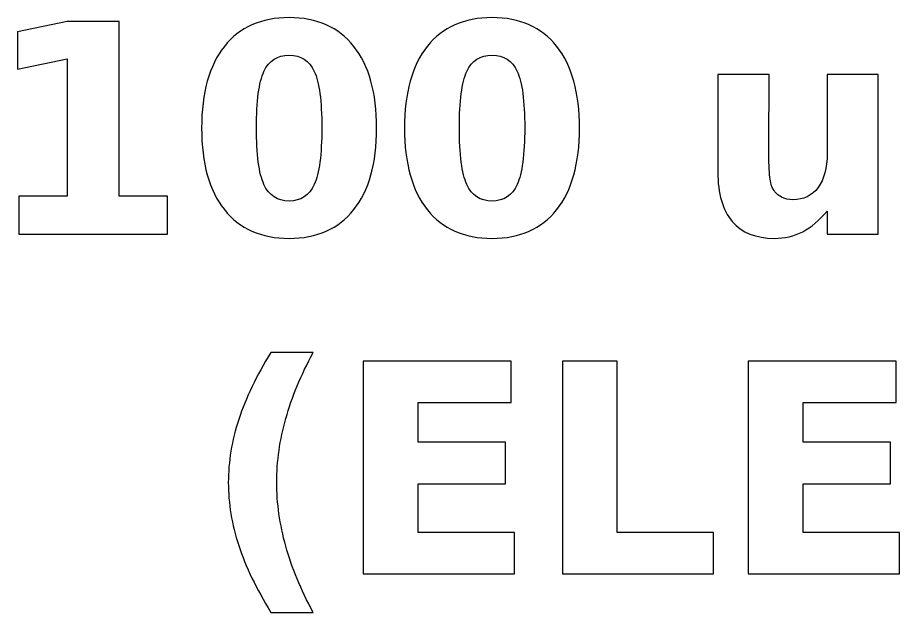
# Model space of a CAD drawing. Header units: centimetres. Extents: x -11.46 to -9.52, y -15.16 to -13.77.
# Drawn here: x -11.459 to -10.899, y -14.143 to -13.765 of the extents above; entities that cross this region are included whole.
import ezdxf

# ---------------------------------------------------------------- set-up
doc = ezdxf.new("R2010")
doc.units = ezdxf.units.CM
doc.header["$MEASUREMENT"] = 0
doc.layers.add('Layer 1', color=7, linetype='Continuous')

msp = doc.modelspace()

# ---------------------------------------------------------------- linework, layer by layer
at = {"layer": 'Layer 1', "color": 250}
for points, knots in [([(-11.4586, -13.8788), (-11.4586, -13.8788), (-11.42785, -13.8788), (-11.42785, -13.8788), (-11.42785, -13.8788), (-11.42785, -13.8788), (-11.42785, -13.79154), (-11.42785, -13.79154), (-11.42785, -13.79154), (-11.42785, -13.79154), (-11.4594, -13.79805), (-11.4594, -13.79805), (-11.4594, -13.79805), (-11.4594, -13.79805), (-11.4594, -13.77435), (-11.4594, -13.77435), (-11.4594, -13.77435), (-11.4594, -13.77435), (-11.42804, -13.76783), (-11.42804, -13.76783), (-11.42804, -13.76783), (-11.42804, -13.76783), (-11.39495, -13.76783), (-11.39495, -13.76783), (-11.39495, -13.76783), (-11.39495, -13.76783), (-11.39495, -13.8788), (-11.39495, -13.8788), (-11.39495, -13.8788), (-11.39495, -13.8788), (-11.3642, -13.8788), (-11.3642, -13.8788), (-11.3642, -13.8788), (-11.3642, -13.8788), (-11.3642, -13.90285), (-11.3642, -13.90285), (-11.3642, -13.90285), (-11.3642, -13.90285), (-11.4586, -13.90285), (-11.4586, -13.90285), (-11.4586, -13.90285), (-11.4586, -13.90285), (-11.4586, -13.8788), (-11.4586, -13.8788)], [0, 0, 0, 0, 0.090909, 0.090909, 0.090909, 0.090909, 0.181818, 0.181818, 0.181818, 0.181818, 0.272727, 0.272727, 0.272727, 0.272727, 0.363636, 0.363636, 0.363636, 0.363636, 0.454545, 0.454545, 0.454545, 0.454545, 0.545455, 0.545455, 0.545455, 0.545455, 0.636364, 0.636364, 0.636364, 0.636364, 0.727273, 0.727273, 0.727273, 0.727273, 0.818182, 0.818182, 0.818182, 0.818182, 0.909091, 0.909091, 0.909091, 0.909091, 1, 1, 1, 1]), ([(-11.2314, -13.83546), (-11.2314, -13.85784), (-11.23622, -13.8751), (-11.24588, -13.88726), (-11.24588, -13.88726), (-11.25551, -13.89939), (-11.26922, -13.90547), (-11.28694, -13.90547), (-11.28694, -13.90547), (-11.30472, -13.90547), (-11.31845, -13.89939), (-11.32808, -13.88726), (-11.32808, -13.88726), (-11.33775, -13.8751), (-11.34256, -13.85784), (-11.34256, -13.83546), (-11.34256, -13.83546), (-11.34256, -13.81305), (-11.33775, -13.79577), (-11.32808, -13.78361), (-11.32808, -13.78361), (-11.31845, -13.77147), (-11.30472, -13.76539), (-11.28694, -13.76539), (-11.28694, -13.76539), (-11.26922, -13.76539), (-11.25551, -13.77147), (-11.24588, -13.78361), (-11.24588, -13.78361), (-11.23622, -13.79577), (-11.2314, -13.81305), (-11.2314, -13.83546)], [0, 0, 0, 0, 0.125, 0.125, 0.125, 0.125, 0.25, 0.25, 0.25, 0.25, 0.375, 0.375, 0.375, 0.375, 0.5, 0.5, 0.5, 0.5, 0.625, 0.625, 0.625, 0.625, 0.75, 0.75, 0.75, 0.75, 0.875, 0.875, 0.875, 0.875, 1, 1, 1, 1]), ([(-11.10252, -13.83546), (-11.10252, -13.85784), (-11.10734, -13.8751), (-11.117, -13.88726), (-11.117, -13.88726), (-11.12663, -13.89939), (-11.14034, -13.90547), (-11.15806, -13.90547), (-11.15806, -13.90547), (-11.17584, -13.90547), (-11.18957, -13.89939), (-11.1992, -13.88726), (-11.1992, -13.88726), (-11.20887, -13.8751), (-11.21368, -13.85784), (-11.21368, -13.83546), (-11.21368, -13.83546), (-11.21368, -13.81305), (-11.20887, -13.79577), (-11.1992, -13.78361), (-11.1992, -13.78361), (-11.18957, -13.77147), (-11.17584, -13.76539), (-11.15806, -13.76539), (-11.15806, -13.76539), (-11.14034, -13.76539), (-11.12663, -13.77147), (-11.117, -13.78361), (-11.117, -13.78361), (-11.10734, -13.79577), (-11.10252, -13.81305), (-11.10252, -13.83546)], [0, 0, 0, 0, 0.125, 0.125, 0.125, 0.125, 0.25, 0.25, 0.25, 0.25, 0.375, 0.375, 0.375, 0.375, 0.5, 0.5, 0.5, 0.5, 0.625, 0.625, 0.625, 0.625, 0.75, 0.75, 0.75, 0.75, 0.875, 0.875, 0.875, 0.875, 1, 1, 1, 1]), ([(-11.26622, -13.83522), (-11.26622, -13.81833), (-11.2678, -13.80645), (-11.27098, -13.79953), (-11.27098, -13.79953), (-11.27413, -13.79265), (-11.27947, -13.78919), (-11.28694, -13.78919), (-11.28694, -13.78919), (-11.29441, -13.78919), (-11.29975, -13.79265), (-11.30296, -13.79953), (-11.30296, -13.79953), (-11.30614, -13.80645), (-11.30774, -13.81833), (-11.30774, -13.83522), (-11.30774, -13.83522), (-11.30774, -13.85226), (-11.30614, -13.8643), (-11.30296, -13.87127), (-11.30296, -13.87127), (-11.29975, -13.87828), (-11.29441, -13.88177), (-11.28694, -13.88177), (-11.28694, -13.88177), (-11.27953, -13.88177), (-11.27422, -13.87828), (-11.27101, -13.87127), (-11.27101, -13.87127), (-11.26783, -13.8643), (-11.26622, -13.85226), (-11.26622, -13.83522)], [0, 0, 0, 0, 0.125, 0.125, 0.125, 0.125, 0.25, 0.25, 0.25, 0.25, 0.375, 0.375, 0.375, 0.375, 0.5, 0.5, 0.5, 0.5, 0.625, 0.625, 0.625, 0.625, 0.75, 0.75, 0.75, 0.75, 0.875, 0.875, 0.875, 0.875, 1, 1, 1, 1]), ([(-11.13734, -13.83522), (-11.13734, -13.81833), (-11.13892, -13.80645), (-11.1421, -13.79953), (-11.1421, -13.79953), (-11.14525, -13.79265), (-11.15059, -13.78919), (-11.15806, -13.78919), (-11.15806, -13.78919), (-11.16553, -13.78919), (-11.17087, -13.79265), (-11.17408, -13.79953), (-11.17408, -13.79953), (-11.17726, -13.80645), (-11.17886, -13.81833), (-11.17886, -13.83522), (-11.17886, -13.83522), (-11.17886, -13.85226), (-11.17726, -13.8643), (-11.17408, -13.87127), (-11.17408, -13.87127), (-11.17087, -13.87828), (-11.16553, -13.88177), (-11.15806, -13.88177), (-11.15806, -13.88177), (-11.15065, -13.88177), (-11.14534, -13.87828), (-11.14213, -13.87127), (-11.14213, -13.87127), (-11.13895, -13.8643), (-11.13734, -13.85226), (-11.13734, -13.83522)], [0, 0, 0, 0, 0.125, 0.125, 0.125, 0.125, 0.25, 0.25, 0.25, 0.25, 0.375, 0.375, 0.375, 0.375, 0.5, 0.5, 0.5, 0.5, 0.625, 0.625, 0.625, 0.625, 0.75, 0.75, 0.75, 0.75, 0.875, 0.875, 0.875, 0.875, 1, 1, 1, 1]), ([(-11.0147, -13.86343), (-11.0147, -13.86343), (-11.0147, -13.80157), (-11.0147, -13.80157), (-11.0147, -13.80157), (-11.0147, -13.80157), (-10.98214, -13.80157), (-10.98214, -13.80157), (-10.98214, -13.80157), (-10.98214, -13.80157), (-10.98214, -13.8117), (-10.98214, -13.8117), (-10.98214, -13.8117), (-10.98214, -13.81719), (-10.98217, -13.82407), (-10.98223, -13.83235), (-10.98223, -13.83235), (-10.98229, -13.84065), (-10.98232, -13.84618), (-10.98232, -13.84895), (-10.98232, -13.84895), (-10.98232, -13.8571), (-10.98211, -13.86297), (-10.98167, -13.86655), (-10.98167, -13.86655), (-10.98127, -13.87013), (-10.98053, -13.87272), (-10.97951, -13.87436), (-10.97951, -13.87436), (-10.97819, -13.87649), (-10.97646, -13.87809), (-10.97433, -13.87924), (-10.97433, -13.87924), (-10.97217, -13.88038), (-10.96973, -13.88096), (-10.96695, -13.88096), (-10.96695, -13.88096), (-10.96019, -13.88096), (-10.95488, -13.87837), (-10.95102, -13.87319), (-10.95102, -13.87319), (-10.94716, -13.868), (-10.94525, -13.86081), (-10.94525, -13.85158), (-10.94525, -13.85158), (-10.94525, -13.85158), (-10.94525, -13.80157), (-10.94525, -13.80157), (-10.94525, -13.80157), (-10.94525, -13.80157), (-10.91287, -13.80157), (-10.91287, -13.80157), (-10.91287, -13.80157), (-10.91287, -13.80157), (-10.91287, -13.90285), (-10.91287, -13.90285), (-10.91287, -13.90285), (-10.91287, -13.90285), (-10.94525, -13.90285), (-10.94525, -13.90285), (-10.94525, -13.90285), (-10.94525, -13.90285), (-10.94525, -13.88819), (-10.94525, -13.88819), (-10.94525, -13.88819), (-10.95013, -13.89411), (-10.95531, -13.89847), (-10.96074, -13.90128), (-10.96074, -13.90128), (-10.96621, -13.90408), (-10.97223, -13.90547), (-10.9788, -13.90547), (-10.9788, -13.90547), (-10.9905, -13.90547), (-10.99939, -13.90189), (-11.00553, -13.8947), (-11.00553, -13.8947), (-11.01165, -13.88754), (-11.0147, -13.87711), (-11.0147, -13.86343)], [0, 0, 0, 0, 0.05, 0.05, 0.05, 0.05, 0.1, 0.1, 0.1, 0.1, 0.15, 0.15, 0.15, 0.15, 0.2, 0.2, 0.2, 0.2, 0.25, 0.25, 0.25, 0.25, 0.3, 0.3, 0.3, 0.3, 0.35, 0.35, 0.35, 0.35, 0.4, 0.4, 0.4, 0.4, 0.45, 0.45, 0.45, 0.45, 0.5, 0.5, 0.5, 0.5, 0.55, 0.55, 0.55, 0.55, 0.6, 0.6, 0.6, 0.6, 0.65, 0.65, 0.65, 0.65, 0.7, 0.7, 0.7, 0.7, 0.75, 0.75, 0.75, 0.75, 0.8, 0.8, 0.8, 0.8, 0.85, 0.85, 0.85, 0.85, 0.9, 0.9, 0.9, 0.9, 0.95, 0.95, 0.95, 0.95, 1, 1, 1, 1]), ([(-11.27169, -14.14286), (-11.27169, -14.14286), (-11.29854, -14.14286), (-11.29854, -14.14286), (-11.29854, -14.14286), (-11.30777, -14.12798), (-11.31459, -14.11381), (-11.31898, -14.10038), (-11.31898, -14.10038), (-11.32339, -14.08699), (-11.32558, -14.07368), (-11.32558, -14.06047), (-11.32558, -14.06047), (-11.32558, -14.04726), (-11.32336, -14.03389), (-11.31895, -14.02037), (-11.31895, -14.02037), (-11.3145, -14.00682), (-11.30771, -13.99268), (-11.29854, -13.9779), (-11.29854, -13.9779), (-11.29854, -13.9779), (-11.27169, -13.9779), (-11.27169, -13.9779), (-11.27169, -13.9779), (-11.2794, -13.99219), (-11.28518, -14.00617), (-11.28903, -14.01982), (-11.28903, -14.01982), (-11.29289, -14.03346), (-11.29484, -14.04695), (-11.29484, -14.06028), (-11.29484, -14.06028), (-11.29484, -14.07362), (-11.29292, -14.08711), (-11.2891, -14.10081), (-11.2891, -14.10081), (-11.28527, -14.11449), (-11.27946, -14.1285), (-11.27169, -14.14286)], [0, 0, 0, 0, 0.1, 0.1, 0.1, 0.1, 0.2, 0.2, 0.2, 0.2, 0.3, 0.3, 0.3, 0.3, 0.4, 0.4, 0.4, 0.4, 0.5, 0.5, 0.5, 0.5, 0.6, 0.6, 0.6, 0.6, 0.7, 0.7, 0.7, 0.7, 0.8, 0.8, 0.8, 0.8, 0.9, 0.9, 0.9, 0.9, 1, 1, 1, 1]), ([(-11.23986, -13.98342), (-11.23986, -13.98342), (-11.1459, -13.98342), (-11.1459, -13.98342), (-11.1459, -13.98342), (-11.1459, -13.98342), (-11.1459, -14.00975), (-11.1459, -14.00975), (-11.1459, -14.00975), (-11.1459, -14.00975), (-11.20504, -14.00975), (-11.20504, -14.00975), (-11.20504, -14.00975), (-11.20504, -14.00975), (-11.20504, -14.03488), (-11.20504, -14.03488), (-11.20504, -14.03488), (-11.20504, -14.03488), (-11.14945, -14.03488), (-11.14945, -14.03488), (-11.14945, -14.03488), (-11.14945, -14.03488), (-11.14945, -14.06121), (-11.14945, -14.06121), (-11.14945, -14.06121), (-11.14945, -14.06121), (-11.20504, -14.06121), (-11.20504, -14.06121), (-11.20504, -14.06121), (-11.20504, -14.06121), (-11.20504, -14.09211), (-11.20504, -14.09211), (-11.20504, -14.09211), (-11.20504, -14.09211), (-11.14392, -14.09211), (-11.14392, -14.09211), (-11.14392, -14.09211), (-11.14392, -14.09211), (-11.14392, -14.11844), (-11.14392, -14.11844), (-11.14392, -14.11844), (-11.14392, -14.11844), (-11.23986, -14.11844), (-11.23986, -14.11844), (-11.23986, -14.11844), (-11.23986, -14.11844), (-11.23986, -13.98342), (-11.23986, -13.98342)], [0, 0, 0, 0, 0.083333, 0.083333, 0.083333, 0.083333, 0.166667, 0.166667, 0.166667, 0.166667, 0.25, 0.25, 0.25, 0.25, 0.333333, 0.333333, 0.333333, 0.333333, 0.416667, 0.416667, 0.416667, 0.416667, 0.5, 0.5, 0.5, 0.5, 0.583333, 0.583333, 0.583333, 0.583333, 0.666667, 0.666667, 0.666667, 0.666667, 0.75, 0.75, 0.75, 0.75, 0.833333, 0.833333, 0.833333, 0.833333, 0.916667, 0.916667, 0.916667, 0.916667, 1, 1, 1, 1]), ([(-11.11333, -13.98342), (-11.11333, -13.98342), (-11.07851, -13.98342), (-11.07851, -13.98342), (-11.07851, -13.98342), (-11.07851, -13.98342), (-11.07851, -14.09211), (-11.07851, -14.09211), (-11.07851, -14.09211), (-11.07851, -14.09211), (-11.01739, -14.09211), (-11.01739, -14.09211), (-11.01739, -14.09211), (-11.01739, -14.09211), (-11.01739, -14.11844), (-11.01739, -14.11844), (-11.01739, -14.11844), (-11.01739, -14.11844), (-11.11333, -14.11844), (-11.11333, -14.11844), (-11.11333, -14.11844), (-11.11333, -14.11844), (-11.11333, -13.98342), (-11.11333, -13.98342)], [0, 0, 0, 0, 0.166667, 0.166667, 0.166667, 0.166667, 0.333333, 0.333333, 0.333333, 0.333333, 0.5, 0.5, 0.5, 0.5, 0.666667, 0.666667, 0.666667, 0.666667, 0.833333, 0.833333, 0.833333, 0.833333, 1, 1, 1, 1]), ([(-10.99532, -13.98342), (-10.99532, -13.98342), (-10.90136, -13.98342), (-10.90136, -13.98342), (-10.90136, -13.98342), (-10.90136, -13.98342), (-10.90136, -14.00975), (-10.90136, -14.00975), (-10.90136, -14.00975), (-10.90136, -14.00975), (-10.9605, -14.00975), (-10.9605, -14.00975), (-10.9605, -14.00975), (-10.9605, -14.00975), (-10.9605, -14.03488), (-10.9605, -14.03488), (-10.9605, -14.03488), (-10.9605, -14.03488), (-10.90491, -14.03488), (-10.90491, -14.03488), (-10.90491, -14.03488), (-10.90491, -14.03488), (-10.90491, -14.06121), (-10.90491, -14.06121), (-10.90491, -14.06121), (-10.90491, -14.06121), (-10.9605, -14.06121), (-10.9605, -14.06121), (-10.9605, -14.06121), (-10.9605, -14.06121), (-10.9605, -14.09211), (-10.9605, -14.09211), (-10.9605, -14.09211), (-10.9605, -14.09211), (-10.89938, -14.09211), (-10.89938, -14.09211), (-10.89938, -14.09211), (-10.89938, -14.09211), (-10.89938, -14.11844), (-10.89938, -14.11844), (-10.89938, -14.11844), (-10.89938, -14.11844), (-10.99532, -14.11844), (-10.99532, -14.11844), (-10.99532, -14.11844), (-10.99532, -14.11844), (-10.99532, -13.98342), (-10.99532, -13.98342)], [0, 0, 0, 0, 0.083333, 0.083333, 0.083333, 0.083333, 0.166667, 0.166667, 0.166667, 0.166667, 0.25, 0.25, 0.25, 0.25, 0.333333, 0.333333, 0.333333, 0.333333, 0.416667, 0.416667, 0.416667, 0.416667, 0.5, 0.5, 0.5, 0.5, 0.583333, 0.583333, 0.583333, 0.583333, 0.666667, 0.666667, 0.666667, 0.666667, 0.75, 0.75, 0.75, 0.75, 0.833333, 0.833333, 0.833333, 0.833333, 0.916667, 0.916667, 0.916667, 0.916667, 1, 1, 1, 1])]:
    msp.add_open_spline(points, degree=3, knots=knots, dxfattribs=at)

doc.saveas('drawing.dxf')
